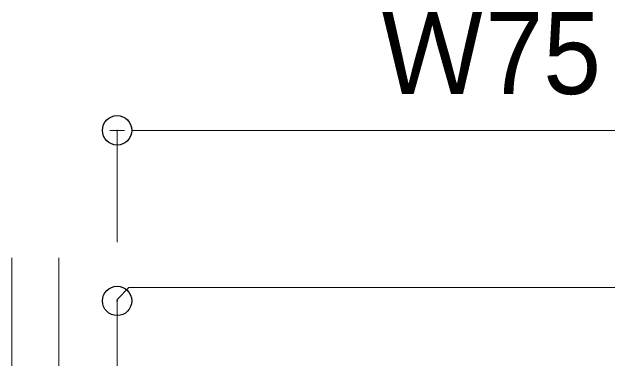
# Model space of a CAD drawing. Units: millimetres, scale not verified. Extents: x -1200 to 1200, y -342 to 342.
# Drawn here: x 721.63 to 731.76, y -228.78 to -222.89 of the extents above; entities that cross this region are included whole.
import ezdxf
from ezdxf.enums import TextEntityAlignment as Align

# ---------------------------------------------------------------- set-up
doc = ezdxf.new("R2010")
doc.units = ezdxf.units.MM
doc.header["$PDMODE"] = 32
doc.header["$PDSIZE"] = 0.5
for name, color, linetype, lineweight in [('0-0_一般', 7, 'Continuous', 9), ('0-1_0', 7, 'Continuous', 9), ('0-4_長穴', 7, 'Continuous', 9)]:
    doc.layers.add(name, color=color, linetype=linetype, lineweight=lineweight)
doc.layers.add('0-A_Defpoints', color=7, linetype='Continuous')
doc.styles.add('Osaka', font='')
doc.styles.get('Osaka').set_extended_font_data('Osaka')

# ---------------------------------------------------------------- blocks, each defined once
blk = doc.blocks.new('グループ-29-1')
at = {"layer": '0-4_長穴'}
blk.add_lwpolyline([(134340.58, 131771.61), (134335.58, 131766.61), (134335.58, 131526.61), (134340.58, 131521.61), (134705.58, 131521.61), (134710.58, 131526.61), (134710.58, 131766.61), (134705.58, 131771.61)], close=True, dxfattribs=at)
blk = doc.blocks.new('_DOT')
at = {"layer": '0-1_0'}
for p, q in [((-2.5, 0), (-5, 0)), ((-1.25, 0), (1.25, 0))]:
    blk.add_line(p, q, dxfattribs=at)
blk = doc.blocks.new('グループ-714-1')
at = {"layer": '0-0_一般'}
for p, q in [((134290.79, 131784.3), (134290.79, 131509.3)), ((134310.79, 131784.3), (134310.79, 131509.3))]:
    blk.add_line(p, q, dxfattribs=at)

msp = doc.modelspace()

# ---------------------------------------------------------------- linework, layer by layer
at = {"layer": '0-0_一般'}
for p, q in [((723.422, -226.803), (723.422, -224.903)), ((737.922, -224.903), (723.923, -224.903))]:
    msp.add_line(p, q, dxfattribs=at)
at = {"layer": '0-A_Defpoints'}
for p in [(723.422, -224.903), (723.422, -227.803)]:
    msp.add_point(p, dxfattribs=at)

# ---------------------------------------------------------------- block references
at = {"layer": '0-0_一般', "xscale": 0.1001489, "yscale": 0.1001489, "rotation": 180}
msp.add_blockref('_DOT', (723.422, -224.903), dxfattribs=at)
at = {"layer": '0-0_一般', "xscale": 0.04, "yscale": 0.04}
msp.add_blockref('グループ-714-1', (-4650, -5498.442), dxfattribs=at)
at = {"layer": '0-4_長穴', "xscale": 0.04, "yscale": 0.04}
msp.add_blockref('グループ-29-1', (-4650, -5498.442), dxfattribs=at)

# ---------------------------------------------------------------- texts
at = {"layer": '0-0_一般', "style": 'Osaka', "width": 0.95}
msp.add_text('Ｗ75', height=1.393, dxfattribs=at).set_placement((727.883, -224.703), align=Align.BOTTOM_LEFT)

doc.saveas('drawing.dxf')
